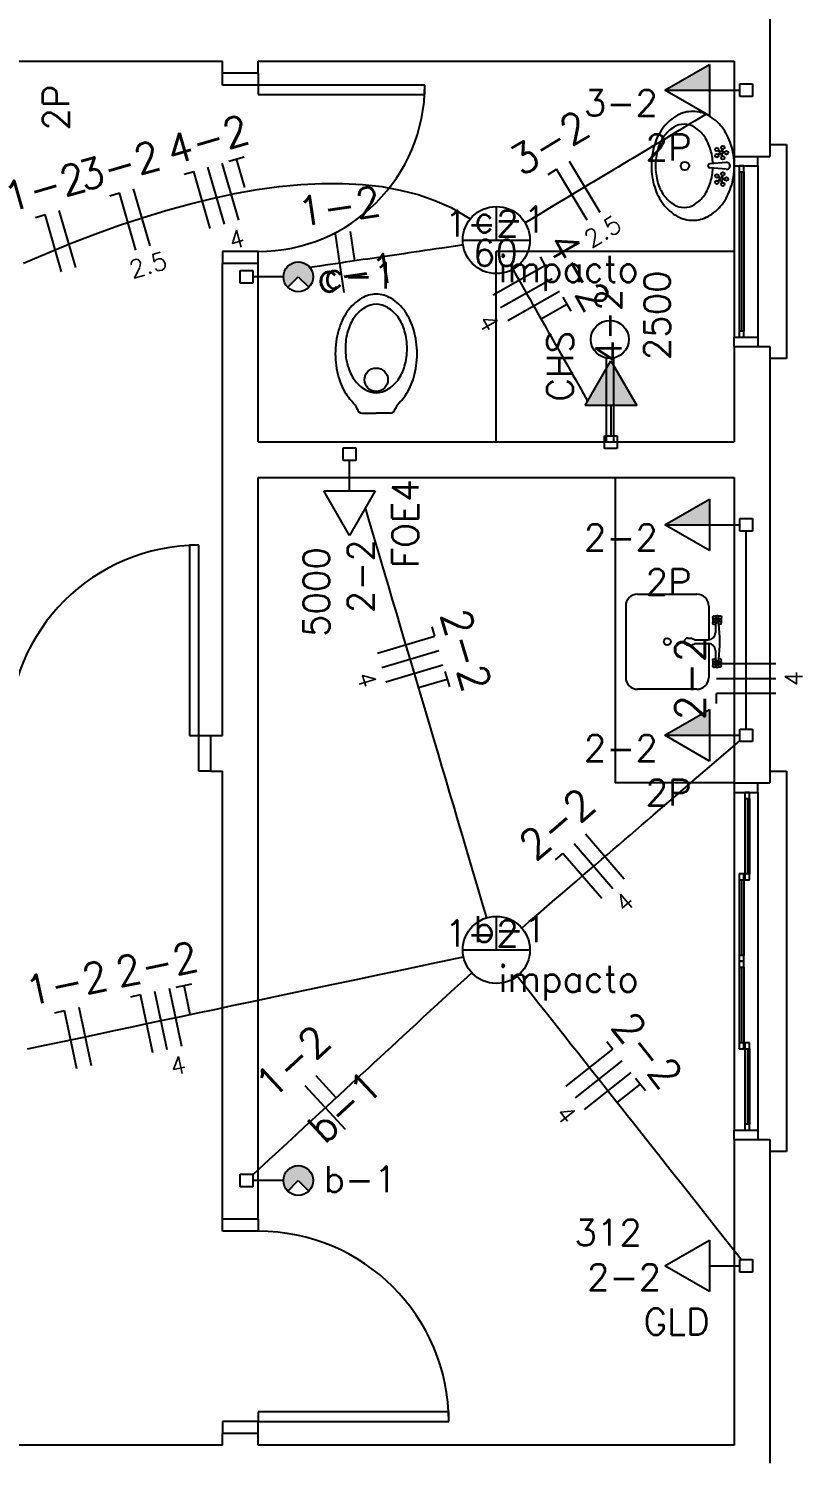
# Model space of a CAD drawing. Extents: x 241 to 398, y 106 to 179.
# Drawn here: x 369.57 to 372.83, y 120.67 to 126.68 of the extents above; entities that cross this region are included whole.
import ezdxf
from ezdxf.enums import TextEntityAlignment as Align

# ---------------------------------------------------------------- set-up
doc = ezdxf.new("R2010")
doc.units = 0
for name, color, linetype in [('ALVVISTA', 8, 'CONTINUOUS'), ('EL-CONDUTOS', 4, 'CONTINUOUS'), ('EL-FIOS', 9, 'CONTINUOUS'), ('EL-TEXTOS_FIOS', 7, 'CONTINUOUS'), ('EL-TEXTOS_PONTOS', 5, 'CONTINUOUS'), ('P-SIMBOL', 5, 'CONTINUOUS')]:
    doc.layers.add(name, color=color, linetype=linetype)
doc.styles.add('ARIAL', font='romans.shx')

msp = doc.modelspace()

# ---------------------------------------------------------------- hatches: boundary and pattern name
at = {"layer": 'P-SIMBOL'}
for points in [[(372.4356, 126.4204), (372.2481, 126.4204), (372.4356, 126.5286)], [(370.6637, 125.6796), (370.7077, 125.6356), (370.7082, 125.6356), (370.6647, 125.5911), (370.6622, 125.5931), (370.6571, 125.5996), (370.6517, 125.6096), (370.6481, 125.6176), (370.6461, 125.6276), (370.6461, 125.6421), (370.6492, 125.6561), (370.6537, 125.6671)], [(370.6637, 125.6796), (370.7077, 125.6356), (370.7082, 125.6356), (370.6647, 125.5911), (370.6622, 125.5931), (370.6571, 125.5996), (370.6517, 125.6096), (370.6481, 125.6176), (370.6461, 125.6276), (370.6461, 125.6421), (370.6492, 125.6561), (370.6537, 125.6671)], [(370.6632, 125.6789), (370.7072, 125.635), (370.7072, 125.6349), (370.7072, 125.6346), (370.7516, 125.6781), (370.7496, 125.6803), (370.7431, 125.6852), (370.7332, 125.6911), (370.7252, 125.6945), (370.7151, 125.6963), (370.7007, 125.6965), (370.6867, 125.6935), (370.6757, 125.6889), (370.6631, 125.6787)], [(370.7517, 125.6796), (370.7077, 125.6356), (370.7512, 125.5911), (370.7532, 125.5931), (370.7581, 125.5996), (370.7642, 125.6096), (370.7672, 125.6176), (370.7691, 125.6276), (370.7691, 125.6421), (370.7662, 125.6561), (370.7617, 125.6671)], [(370.7517, 125.6796), (370.7077, 125.6356), (370.7512, 125.5911), (370.7532, 125.5931), (370.7581, 125.5996), (370.7642, 125.6096), (370.7672, 125.6176), (370.7691, 125.6276), (370.7691, 125.6421), (370.7662, 125.6561), (370.7617, 125.6671)], [(372.1298, 125.0947), (372.0215, 125.2822), (371.9133, 125.0947)], [(372.4356, 124.5931), (372.2481, 124.5931), (372.4356, 124.7013)], [(372.4356, 123.7076), (372.2481, 123.7076), (372.4356, 123.8158)], [(370.6637, 121.8794), (370.7077, 121.8354), (370.7082, 121.8354), (370.6647, 121.7909), (370.6622, 121.7929), (370.6571, 121.7994), (370.6517, 121.8094), (370.6481, 121.8174), (370.6461, 121.8274), (370.6461, 121.8419), (370.6492, 121.8559), (370.6537, 121.8669)], [(370.6637, 121.8794), (370.7077, 121.8354), (370.7082, 121.8354), (370.6647, 121.7909), (370.6622, 121.7929), (370.6571, 121.7994), (370.6517, 121.8094), (370.6481, 121.8174), (370.6461, 121.8274), (370.6461, 121.8419), (370.6492, 121.8559), (370.6537, 121.8669)], [(370.6632, 121.8787), (370.7072, 121.8348), (370.7072, 121.8347), (370.7072, 121.8344), (370.7516, 121.8779), (370.7496, 121.8801), (370.7431, 121.885), (370.7332, 121.8909), (370.7252, 121.8943), (370.7151, 121.8961), (370.7007, 121.8963), (370.6867, 121.8933), (370.6757, 121.8887), (370.6631, 121.8785)], [(370.7517, 121.8794), (370.7077, 121.8354), (370.7512, 121.7909), (370.7532, 121.7929), (370.7581, 121.7994), (370.7642, 121.8094), (370.7672, 121.8174), (370.7691, 121.8274), (370.7691, 121.8419), (370.7662, 121.8559), (370.7617, 121.8669)], [(370.7517, 121.8794), (370.7077, 121.8354), (370.7512, 121.7909), (370.7532, 121.7929), (370.7581, 121.7994), (370.7642, 121.8094), (370.7672, 121.8174), (370.7691, 121.8274), (370.7691, 121.8419), (370.7662, 121.8559), (370.7617, 121.8669)]]:
    msp.add_hatch(color=256, dxfattribs=at).paths.add_polyline_path(points)

# ---------------------------------------------------------------- linework, layer by layer
at = {"layer": 'ALVVISTA'}
for p, q in [((372.6901, 127.9773), (372.6901, 126.6173)), ((372.6901, 126.6173), (372.6901, 126.1423)), ((366.8396, 126.5423), (370.3896, 126.5423)), ((370.3896, 126.4923), (370.3896, 126.5423)), ((370.5396, 126.5423), (372.5396, 126.5423)), ((370.5396, 126.4923), (370.5396, 126.5423)), ((372.5396, 126.5423), (372.5396, 126.1423)), ((370.5396, 126.4923), (370.3896, 126.4923)), ((370.3896, 126.4423), (370.3896, 126.4923)), ((370.5396, 126.4923), (370.5396, 126.4423)), ((370.5396, 126.4423), (370.3896, 126.4423)), ((371.2396, 126.4423), (370.5396, 126.4423)), ((370.5396, 126.4423), (370.5396, 126.4023)), ((370.5396, 126.4023), (371.2396, 126.4023)), ((371.2396, 126.4023), (371.2396, 126.4423)), ((372.4716, 126.1658), (372.4791, 126.1603)), ((372.4716, 126.1503), (372.4791, 126.1558)), ((372.4736, 126.1683), (372.4811, 126.1628)), ((372.4736, 126.1478), (372.4811, 126.1533)), ((372.4886, 126.1733), (372.4856, 126.1643)), ((372.4886, 126.1428), (372.4856, 126.1518)), ((372.4911, 126.1723), (372.4886, 126.1633)), ((372.4911, 126.1438), (372.4886, 126.1528)), ((372.5006, 126.1593), (372.4911, 126.1593)), ((372.5006, 126.1568), (372.4911, 126.1568)), ((372.6901, 126.1923), (372.7596, 126.1923)), ((372.7596, 126.1923), (372.7596, 125.2923)), ((372.5066, 126.1168), (372.4371, 126.1103)), ((372.5066, 126.0878), (372.4371, 126.0943)), ((372.5396, 126.1423), (372.5396, 126.1023)), ((372.5396, 126.1423), (372.6901, 126.1423)), ((372.5396, 126.1023), (372.5396, 125.3823)), ((372.5396, 126.1023), (372.6396, 126.1023)), ((372.5601, 126.1023), (372.5601, 126.0773)), ((372.5796, 126.1023), (372.5601, 126.1023)), ((372.5796, 126.0773), (372.5796, 126.1023)), ((372.6396, 126.1023), (372.6396, 126.1423)), ((372.6396, 126.1023), (372.6396, 125.3823)), ((372.4716, 126.0543), (372.4791, 126.0488)), ((372.4716, 126.0388), (372.4791, 126.0443)), ((372.4736, 126.0568), (372.4811, 126.0513)), ((372.4736, 126.0363), (372.4811, 126.0418)), ((372.4886, 126.0618), (372.4856, 126.0528)), ((372.4886, 126.0313), (372.4856, 126.0403)), ((372.4911, 126.0608), (372.4886, 126.0518)), ((372.4911, 126.0323), (372.4886, 126.0413)), ((372.5006, 126.0478), (372.4911, 126.0478)), ((372.5006, 126.0453), (372.4911, 126.0453)), ((372.5601, 126.0773), (372.5601, 125.4073)), ((372.5601, 126.0773), (372.5796, 126.0773)), ((372.5701, 126.0773), (372.5701, 125.4073)), ((372.5796, 126.0773), (372.5796, 125.4073)), ((370.5396, 125.7423), (370.3896, 125.7423)), ((370.3896, 125.7423), (370.3896, 125.6923)), ((370.5396, 125.6923), (370.5396, 125.7423)), ((372.5396, 125.7423), (371.5396, 125.7423)), ((371.5396, 124.9423), (371.5396, 125.7423)), ((370.3896, 124.8673), (370.3896, 125.6923)), ((370.5396, 125.6923), (370.3896, 125.6923)), ((370.5396, 124.9423), (370.5396, 125.6923)), ((372.5396, 125.3423), (372.5396, 125.3823)), ((372.5396, 125.3823), (372.6396, 125.3823)), ((372.5796, 125.4073), (372.5601, 125.4073)), ((372.5601, 125.4073), (372.5601, 125.3823)), ((372.5601, 125.3823), (372.5796, 125.3823)), ((372.5796, 125.3823), (372.5796, 125.4073)), ((372.6396, 125.3823), (372.6396, 125.3423)), ((372.5396, 125.3423), (372.5396, 124.9423)), ((372.5396, 125.3423), (372.6901, 125.3423)), ((372.6901, 125.3423), (372.6901, 124.8673)), ((372.0021, 125.2923), (372.0021, 124.9423)), ((372.0321, 125.2923), (372.0321, 124.9423)), ((372.7596, 125.2923), (372.6901, 125.2923)), ((370.9756, 125.0623), (371.0351, 125.0623)), ((371.0946, 125.0623), (371.0351, 125.0623)), ((370.5396, 124.9423), (372.5396, 124.9423)), ((370.3896, 123.7073), (370.3896, 124.8673)), ((372.6901, 124.8673), (372.6901, 123.5073)), ((370.5396, 123.6323), (370.5396, 124.7923)), ((370.5396, 124.7923), (372.5396, 124.7923)), ((372.0396, 124.7923), (372.0396, 123.5073)), ((372.5396, 124.7923), (372.5396, 123.5073)), ((370.2496, 124.5073), (370.2496, 123.7073)), ((370.2896, 124.5073), (370.2496, 124.5073)), ((370.2896, 123.7073), (370.2896, 124.5073)), ((372.1336, 124.3013), (372.3826, 124.3013)), ((372.0836, 124.2513), (372.0836, 123.9513)), ((372.4326, 124.2513), (372.4326, 124.1093)), ((372.4551, 124.1973), (372.4611, 124.1913)), ((372.4611, 124.1913), (372.4551, 124.1858)), ((372.4606, 124.1748), (372.4606, 124.1393)), ((372.4621, 124.2043), (372.4681, 124.1988)), ((372.4681, 124.1843), (372.4621, 124.1783)), ((372.4681, 124.1988), (372.4736, 124.2043)), ((372.4681, 124.1843), (372.4736, 124.1788)), ((372.4751, 124.1913), (372.4811, 124.1978)), ((372.4751, 124.1913), (372.4806, 124.1858)), ((372.3451, 124.1168), (372.3601, 124.1168)), ((372.3601, 124.1168), (372.3751, 124.1093)), ((372.3751, 124.1093), (372.4306, 124.1093)), ((372.3451, 124.0868), (372.3601, 124.0868)), ((372.3601, 124.0868), (372.3751, 124.0943)), ((372.3751, 124.0943), (372.4306, 124.0943)), ((372.4326, 124.0943), (372.4326, 123.9513)), ((372.4606, 124.0643), (372.4606, 124.0283)), ((372.4551, 124.0173), (372.4606, 124.0113)), ((372.4606, 124.0113), (372.4551, 124.0058)), ((372.4621, 124.0243), (372.4681, 124.0188)), ((372.4681, 124.0043), (372.4621, 123.9983)), ((372.4681, 124.0188), (372.4736, 124.0243)), ((372.4681, 124.0043), (372.4736, 123.9988)), ((372.4751, 124.0113), (372.4811, 124.0178)), ((372.4751, 124.0113), (372.4806, 124.0058)), ((372.3826, 123.9013), (372.1336, 123.9013)), ((370.2496, 123.7073), (370.2896, 123.7073)), ((370.2896, 123.5573), (370.2896, 123.7073)), ((370.2896, 123.7073), (370.3396, 123.7073)), ((370.3396, 123.5573), (370.3396, 123.7073)), ((370.3396, 123.7073), (370.3896, 123.7073)), ((370.5396, 121.6723), (370.5396, 123.6323)), ((370.3396, 123.5573), (370.2896, 123.5573)), ((370.3396, 123.5573), (370.3896, 123.5573)), ((370.3896, 121.6723), (370.3896, 123.5573)), ((372.5396, 123.5073), (372.0396, 123.5073)), ((372.5396, 123.5073), (372.6901, 123.5073)), ((372.5396, 123.5073), (372.5396, 123.4673)), ((372.6396, 123.4673), (372.6396, 123.5073)), ((372.6901, 123.5573), (372.7596, 123.5573)), ((372.7596, 123.5573), (372.7596, 121.9573)), ((372.5396, 123.4673), (372.5396, 122.0473)), ((372.5396, 123.4673), (372.6396, 123.4673)), ((372.5851, 123.4673), (372.5851, 123.4423)), ((372.6046, 123.4673), (372.5851, 123.4673)), ((372.5851, 123.4423), (372.5851, 123.1248)), ((372.5851, 123.4423), (372.6046, 123.4423)), ((372.5951, 123.4423), (372.5951, 123.1248)), ((372.6046, 123.4423), (372.6046, 123.4673)), ((372.6046, 123.4423), (372.6046, 123.1248)), ((372.6396, 123.4673), (372.6396, 122.0473)), ((372.5601, 123.1248), (372.5601, 123.0998)), ((372.5796, 123.1248), (372.5601, 123.1248)), ((372.5601, 123.0998), (372.5601, 122.7823)), ((372.5601, 123.0998), (372.5796, 123.0998)), ((372.5701, 123.0998), (372.5701, 122.7823)), ((372.5796, 123.0998), (372.5796, 123.1248)), ((372.5796, 123.0998), (372.5796, 122.7823)), ((372.6046, 123.1248), (372.5851, 123.1248)), ((372.5851, 123.1248), (372.5851, 123.0998)), ((372.5851, 123.0998), (372.6046, 123.0998)), ((372.6046, 123.0998), (372.6046, 123.1248)), ((372.5796, 122.7823), (372.5601, 122.7823)), ((372.5601, 122.7823), (372.5601, 122.7573)), ((372.5796, 122.7573), (372.5796, 122.7823)), ((372.5601, 122.7573), (372.5796, 122.7573)), ((372.5601, 122.7573), (372.5601, 122.7323)), ((372.5796, 122.7573), (372.5601, 122.7573)), ((372.5601, 122.7323), (372.5601, 122.4148)), ((372.5601, 122.7323), (372.5796, 122.7323)), ((372.5701, 122.7323), (372.5701, 122.4148)), ((372.5796, 122.7323), (372.5796, 122.7573)), ((372.5796, 122.7323), (372.5796, 122.4148)), ((372.5796, 122.4148), (372.5601, 122.4148)), ((372.5601, 122.4148), (372.5601, 122.3898)), ((372.5601, 122.3898), (372.5796, 122.3898)), ((372.5796, 122.3898), (372.5796, 122.4148)), ((372.5851, 122.4148), (372.5851, 122.3898)), ((372.6046, 122.4148), (372.5851, 122.4148)), ((372.5851, 122.3898), (372.5851, 122.0723)), ((372.5851, 122.3898), (372.6046, 122.3898)), ((372.5951, 122.3898), (372.5951, 122.0723)), ((372.6046, 122.3898), (372.6046, 122.4148)), ((372.6046, 122.3898), (372.6046, 122.0723)), ((372.6046, 122.0723), (372.5851, 122.0723)), ((372.5851, 122.0723), (372.5851, 122.0473)), ((372.6046, 122.0473), (372.6046, 122.0723)), ((372.5396, 122.0473), (372.6396, 122.0473)), ((372.5396, 122.0073), (372.5396, 122.0473)), ((372.5396, 122.0073), (372.5396, 120.7223)), ((372.5396, 122.0073), (372.6901, 122.0073)), ((372.5851, 122.0473), (372.6046, 122.0473)), ((372.6396, 122.0473), (372.6396, 122.0073)), ((372.6901, 122.0073), (372.6901, 120.6473)), ((372.7596, 121.9573), (372.6901, 121.9573)), ((370.5396, 121.6723), (370.3896, 121.6723)), ((370.3896, 121.6223), (370.3896, 121.6723)), ((370.5396, 121.6723), (370.5396, 121.6223)), ((370.5396, 121.6223), (370.3896, 121.6223)), ((371.3396, 120.8623), (370.5396, 120.8623)), ((370.5396, 120.8623), (370.5396, 120.8223)), ((371.3396, 120.8223), (371.3396, 120.8623)), ((370.5396, 120.8223), (370.3896, 120.8223)), ((370.3896, 120.8223), (370.3896, 120.7723)), ((370.5396, 120.8223), (371.3396, 120.8223)), ((370.5396, 120.7723), (370.5396, 120.8223)), ((370.5396, 120.7723), (370.3896, 120.7723)), ((370.3896, 120.7223), (370.3896, 120.7723)), ((370.5396, 120.7223), (370.5396, 120.7723)), ((370.3896, 120.7223), (366.8396, 120.7223)), ((372.5396, 120.7223), (370.5396, 120.7223))]:
    msp.add_line(p, q, dxfattribs=at)
for centre, radius in [((372.4666, 126.1713), 0.00738), ((372.4666, 126.1448), 0.00738), ((372.4851, 126.1578), 0.00633), ((372.4921, 126.1798), 0.00738), ((372.4921, 126.1363), 0.00738), ((372.5076, 126.1578), 0.00738), ((372.3326, 126.1023), 0.0175), ((372.4666, 126.0598), 0.00738), ((372.4666, 126.0333), 0.00738), ((372.4851, 126.0468), 0.00633), ((372.4921, 126.0683), 0.00738), ((372.4921, 126.0248), 0.00738), ((372.5076, 126.0468), 0.00738), ((372.0171, 125.3723), 0.08), ((371.0351, 125.2028), 0.0493), ((372.4561, 124.2033), 0.0062), ((372.4561, 124.1793), 0.0062), ((372.4681, 124.1913), 0.00507), ((372.4796, 124.1798), 0.0062), ((372.4801, 124.2038), 0.0062), ((372.2586, 124.1013), 0.0143), ((372.4561, 124.0233), 0.0062), ((372.4561, 123.9993), 0.0062), ((372.4676, 124.0113), 0.00507), ((372.4796, 124.0238), 0.0062), ((372.4796, 123.9998), 0.0062)]:
    msp.add_circle(centre, radius, dxfattribs=at)
for centre, radius, start, end in [((370.5396, 126.4423), 0.7, 270, 0), ((372.3656, 126.1973), 0.1339, 90, 118.5825), ((372.3656, 126.1973), 0.1339, 61.4175, 90), ((372.4301, 126.1218), 0.2355, 142.75522, 162.51997), ((372.3906, 126.1518), 0.1861, 118.5825, 142.75522), ((372.3556, 126.1493), 0.1351, 121.03453, 145.45543), ((372.3291, 126.1928), 0.0845, 90, 121.03453), ((372.3291, 126.1928), 0.0845, 58.96547, 90), ((372.3031, 126.1493), 0.1351, 34.54458, 58.96547), ((372.3406, 126.1518), 0.1861, 37.24478, 61.4175), ((372.3011, 126.1218), 0.2355, 17.48004, 37.24478), ((372.3966, 126.1208), 0.1854, 145.45543, 164.0842), ((372.2616, 126.1208), 0.1854, 15.91581, 34.54458), ((372.4921, 126.1023), 0.3004, 162.51997, 180), ((372.4621, 126.1023), 0.2533, 164.0842, 180), ((372.1966, 126.1023), 0.2533, 2.10218, 15.91581), ((372.2396, 126.1023), 0.3004, 0, 17.48004), ((372.4921, 126.1023), 0.3004, 180, 197.48004), ((372.4621, 126.1023), 0.2533, 180, 195.9158), ((372.4376, 126.1023), 0.00813, 95.42869, 264.73569), ((372.1966, 126.1023), 0.2533, 344.0842, 357.89783), ((372.5076, 126.1023), 0.0148, 264.41656, 95.89136), ((372.2396, 126.1023), 0.3004, 342.51996, 0), ((372.3966, 126.0838), 0.1854, 195.9158, 214.54457), ((372.2616, 126.0838), 0.1854, 325.45544, 344.0842), ((372.4301, 126.0828), 0.2355, 197.48004, 217.24481), ((372.3556, 126.0553), 0.1351, 214.54457, 238.96549), ((372.3031, 126.0553), 0.1351, 301.03455, 325.45544), ((372.3011, 126.0828), 0.2355, 322.75525, 342.51996), ((372.3906, 126.0528), 0.1861, 217.24481, 241.41751), ((372.3291, 126.0118), 0.0845, 238.96549, 270), ((372.3291, 126.0118), 0.0845, 270, 301.03455), ((372.3406, 126.0528), 0.1861, 298.58249, 322.75525), ((372.3656, 126.0073), 0.1339, 241.41751, 270), ((372.3656, 126.0073), 0.1339, 270, 298.58249), ((371.0726, 125.3798), 0.1931, 121.03453, 145.45543), ((371.0351, 125.4418), 0.1207, 90, 121.03453), ((371.0351, 125.4418), 0.1207, 58.96547, 90), ((370.9976, 125.3798), 0.1931, 34.54458, 58.96547), ((371.1316, 125.3388), 0.2648, 145.45543, 164.0842), ((371.0616, 125.3828), 0.1445, 120.646, 145.04204), ((371.0351, 125.4278), 0.0924, 90, 120.646), ((371.0351, 125.4278), 0.0924, 59.354, 90), ((371.0086, 125.3828), 0.1445, 34.95798, 59.354), ((370.9386, 125.3388), 0.2648, 15.91581, 34.54458), ((371.1036, 125.3533), 0.1957, 145.04204, 163.84988), ((370.9666, 125.3533), 0.1957, 16.15011, 34.95798), ((371.2251, 125.3123), 0.3619, 164.0842, 180), ((371.1701, 125.3343), 0.2648, 163.84988, 180), ((370.9001, 125.3343), 0.2648, 0, 16.15011), ((370.8451, 125.3123), 0.3619, 0, 15.91581), ((371.2251, 125.3123), 0.3619, 180, 195.9158), ((371.1701, 125.3343), 0.2648, 180, 196.15013), ((370.9001, 125.3343), 0.2648, 343.84988, 0), ((370.8451, 125.3123), 0.3619, 344.0842, 0), ((371.1036, 125.3148), 0.1957, 196.15013, 214.95798), ((370.9666, 125.3148), 0.1957, 325.04202, 343.84988), ((371.1316, 125.2858), 0.2648, 195.9158, 214.54457), ((371.0616, 125.2858), 0.1445, 214.95798, 239.354), ((371.0086, 125.2858), 0.1445, 300.646, 325.04202), ((370.9386, 125.2858), 0.2648, 325.45544, 344.0842), ((371.0726, 125.2448), 0.1931, 214.54457, 223.89964), ((371.0351, 125.2408), 0.0924, 239.354, 270), ((371.0351, 125.2408), 0.0924, 270, 300.646), ((370.9976, 125.2448), 0.1931, 316.43506, 325.45544), ((370.8176, 125.0043), 0.1576, 27.89368, 42.68741), ((370.9756, 125.0823), 0.02, 186.21104, 270), ((371.0946, 125.0823), 0.02, 270, 353.789), ((371.2526, 125.0043), 0.1576, 137.31259, 152.10634), ((370.2896, 123.7073), 0.8, 90, 180), ((372.1336, 124.2513), 0.05, 90, 180), ((372.3826, 124.2513), 0.05, 0, 90), ((372.4651, 124.1913), 0.0156, 151.28233, 208.71767), ((372.4681, 124.1868), 0.0229, 71.72559, 109.7467), ((371.8456, 124.1018), 0.6339, 353.3446, 6.65547), ((372.4711, 124.1918), 0.0153, 329.57178, 30.42821), ((372.3451, 124.1018), 0.015, 90, 270), ((372.4306, 124.1393), 0.03, 270, 0), ((372.4306, 124.0643), 0.03, 0, 90), ((372.4651, 124.0113), 0.0156, 151.28233, 208.71767), ((372.4676, 124.0123), 0.0188, 245.24622, 293.3183), ((372.4711, 124.0118), 0.0153, 329.57178, 30.42821), ((372.1336, 123.9513), 0.05, 180, 270), ((372.3826, 123.9513), 0.05, 270, 0), ((370.5396, 120.8223), 0.8, 0, 90)]:
    msp.add_arc(centre, radius, start, end, dxfattribs=at)
at = {"layer": 'EL-CONDUTOS', "linetype": 'Continuous'}
for points in [[(372.4224, 126.3198), (372.3754, 126.2915), (372.3466, 126.2742), (372.3191, 126.2577), (372.2928, 126.2419), (372.2676, 126.2268), (372.2433, 126.2122), (372.22, 126.1982), (372.1974, 126.1846), (372.1754, 126.1715), (372.1541, 126.1587), (372.1332, 126.1461), (372.1126, 126.1338), (372.0923, 126.1216), (372.0721, 126.1095), (372.052, 126.0974), (372.0318, 126.0853), (372.0114, 126.0731), (371.9908, 126.0607), (371.9697, 126.048), (371.9482, 126.0351), (371.9261, 126.0218), (371.9033, 126.0081), (371.8797, 125.994), (371.8551, 125.9792), (371.8296, 125.9639), (371.8029, 125.9479), (371.775, 125.9312), (371.7458, 125.9136), (371.7151, 125.8952), (371.6612, 125.8629)], [(369.5532, 125.6927), (369.6527, 125.7358), (369.7525, 125.7768), (369.8523, 125.8153), (369.952, 125.8512), (370.0514, 125.8844), (370.1502, 125.9146), (370.2482, 125.9417), (370.3452, 125.9655), (370.4409, 125.9858), (370.5352, 126.0024), (370.6278, 126.0151), (370.7185, 126.0238), (370.8072, 126.0284), (370.8934, 126.0285), (370.9771, 126.024), (371.0581, 126.0148), (371.136, 126.0006), (371.2108, 125.9813), (371.2821, 125.9567), (371.3497, 125.9266), (371.4303, 125.879)], [(371.4004, 125.7696), (371.3679, 125.7648), (371.3397, 125.7607), (371.3127, 125.7567), (371.2869, 125.7529), (371.2621, 125.7493), (371.2383, 125.7458), (371.2154, 125.7424), (371.1933, 125.7391), (371.172, 125.736), (371.1512, 125.7329), (371.1311, 125.73), (371.1114, 125.7271), (371.0922, 125.7242), (371.0733, 125.7215), (371.0546, 125.7187), (371.0361, 125.716), (371.0178, 125.7133), (370.9994, 125.7106), (370.9809, 125.7079), (370.9623, 125.7051), (370.9435, 125.7024), (370.9243, 125.6995), (370.9048, 125.6967), (370.8848, 125.6937), (370.8643, 125.6907), (370.8431, 125.6876), (370.8212, 125.6844), (370.7986, 125.681), (370.775, 125.6776), (370.7564, 125.6747)], [(371.6097, 125.6673), (371.6197, 125.6496), (371.6332, 125.6258), (371.6461, 125.6031), (371.6584, 125.5813), (371.6702, 125.5605), (371.6815, 125.5405), (371.6924, 125.5213), (371.7029, 125.5028), (371.713, 125.4849), (371.7229, 125.4676), (371.7324, 125.4507), (371.7417, 125.4342), (371.7509, 125.4181), (371.7599, 125.4022), (371.7688, 125.3865), (371.7776, 125.3709), (371.7864, 125.3553), (371.7953, 125.3396), (371.8042, 125.3239), (371.8133, 125.3079), (371.8224, 125.2917), (371.8318, 125.2751), (371.8415, 125.2581), (371.8514, 125.2407), (371.8616, 125.2226), (371.8722, 125.2039), (371.8832, 125.1845), (371.8946, 125.1643), (371.9065, 125.1432), (371.9238, 125.1129)], [(371.5, 122.9406), (371.485, 122.9912), (371.4613, 123.0715), (371.4389, 123.1472), (371.4177, 123.2187), (371.3977, 123.2863), (371.3788, 123.3503), (371.3608, 123.4111), (371.3436, 123.469), (371.3273, 123.5243), (371.3115, 123.5774), (371.2964, 123.6287), (371.2817, 123.6784), (371.2673, 123.7269), (371.2532, 123.7745), (371.2392, 123.8216), (371.2254, 123.8685), (371.2114, 123.9156), (371.1973, 123.9632), (371.183, 124.0116), (371.1683, 124.0611), (371.1532, 124.1122), (371.1376, 124.1651), (371.1213, 124.2201), (371.1042, 124.2777), (371.0863, 124.3382), (371.0675, 124.4018), (371.0476, 124.469), (371.0266, 124.54), (371.0043, 124.6152), (370.9898, 124.664)], [(372.5901, 123.7341), (372.5901, 123.7879), (372.5901, 123.8231), (372.5901, 123.8563), (372.5901, 123.8875), (372.5901, 123.917), (372.5901, 123.9449), (372.5901, 123.9714), (372.5901, 123.9965), (372.5901, 124.0206), (372.5901, 124.0437), (372.5901, 124.0659), (372.5901, 124.0876), (372.5901, 124.1088), (372.5901, 124.1296), (372.5901, 124.1503), (372.5901, 124.171), (372.5901, 124.1918), (372.5901, 124.213), (372.5901, 124.2347), (372.5901, 124.2569), (372.5901, 124.28), (372.5901, 124.3041), (372.5901, 124.3293), (372.5901, 124.3557), (372.5901, 124.3836), (372.5901, 124.4131), (372.5901, 124.4443), (372.5901, 124.4775), (372.5901, 124.5128), (372.5901, 124.5666)], [(371.6472, 122.8973), (371.6786, 122.9242), (371.7165, 122.9568), (371.7523, 122.9875), (371.7861, 123.0166), (371.8181, 123.0441), (371.8486, 123.0703), (371.8776, 123.0952), (371.9053, 123.119), (371.9319, 123.1419), (371.9576, 123.164), (371.9826, 123.1855), (372.007, 123.2064), (372.0309, 123.227), (372.0546, 123.2474), (372.0783, 123.2677), (372.102, 123.2881), (372.126, 123.3087), (372.1504, 123.3297), (372.1754, 123.3512), (372.2012, 123.3734), (372.228, 123.3964), (372.2559, 123.4203), (372.285, 123.4454), (372.3156, 123.4717), (372.3478, 123.4994), (372.3819, 123.5286), (372.4179, 123.5595), (372.456, 123.5923), (372.4964, 123.6271), (372.5636, 123.6847)], [(369.5695, 122.3892), (369.649, 122.406), (369.7252, 122.4221), (369.7989, 122.4376), (369.8704, 122.4527), (369.9403, 122.4675), (370.0092, 122.482), (370.0775, 122.4965), (370.1459, 122.5109), (370.2147, 122.5254), (370.2847, 122.5402), (370.3562, 122.5553), (370.4298, 122.5708), (370.5061, 122.5869), (370.5855, 122.6037), (370.6687, 122.6213), (370.756, 122.6397), (370.8482, 122.6591), (370.9456, 122.6797), (371.0488, 122.7015), (371.1584, 122.7246), (371.2748, 122.7492), (371.4019, 122.776)], [(371.4364, 122.7094), (371.4016, 122.6773), (371.3638, 122.6423), (371.328, 122.6093), (371.2942, 122.5781), (371.2621, 122.5485), (371.2317, 122.5204), (371.2027, 122.4936), (371.175, 122.468), (371.1483, 122.4434), (371.1226, 122.4196), (371.0977, 122.3966), (371.0733, 122.3741), (371.0493, 122.352), (371.0256, 122.3301), (371.002, 122.3082), (370.9783, 122.2863), (370.9543, 122.2642), (370.9299, 122.2416), (370.9048, 122.2185), (370.879, 122.1947), (370.8523, 122.17), (370.8244, 122.1442), (370.7952, 122.1173), (370.7646, 122.089), (370.7324, 122.0593), (370.6984, 122.0278), (370.6624, 121.9946), (370.6243, 121.9594), (370.5838, 121.922), (370.5166, 121.8601)], [(372.569, 121.5033), (372.5426, 121.5369), (372.498, 121.5934), (372.456, 121.6465), (372.4165, 121.6965), (372.3793, 121.7435), (372.3442, 121.7879), (372.311, 121.8299), (372.2795, 121.8698), (372.2496, 121.9077), (372.221, 121.9438), (372.1935, 121.9786), (372.167, 122.0121), (372.1413, 122.0446), (372.1162, 122.0764), (372.0914, 122.1077), (372.0669, 122.1388), (372.0424, 122.1698), (372.0176, 122.201), (371.9926, 122.2328), (371.967, 122.2652), (371.9406, 122.2985), (371.9133, 122.3331), (371.8849, 122.369), (371.8551, 122.4067), (371.8239, 122.4462), (371.7909, 122.4879), (371.7561, 122.5319), (371.7192, 122.5786), (371.6801, 122.6282), (371.6277, 122.6944)]]:
    msp.add_lwpolyline(points, dxfattribs=at)
at = {"layer": 'EL-FIOS'}
for p, q in [((370.3978, 125.8565), (370.3279, 126.0965)), ((370.4578, 125.8739), (370.388, 126.114)), ((370.416, 126.1221), (370.48, 126.1408)), ((370.4829, 126.0114), (370.448, 126.1314)), ((371.7578, 126.0666), (371.7935, 126.0881)), ((371.9222, 125.8737), (371.7935, 126.0881)), ((371.9758, 125.9059), (371.8471, 126.1202)), ((370.2279, 126.0674), (370.2679, 126.0791)), ((370.3378, 125.839), (370.2679, 126.0791)), ((369.9155, 125.9766), (369.9555, 125.9882)), ((370.0253, 125.7481), (369.9555, 125.9882)), ((370.0853, 125.7656), (370.0155, 126.0057)), ((369.7729, 125.6747), (369.703, 125.9148)), ((369.603, 125.8857), (369.643, 125.8973)), ((369.7128, 125.6573), (369.643, 125.8973)), ((370.901, 125.5698), (370.8646, 125.8171)), ((370.9446, 125.7026), (370.9264, 125.8262)), ((371.5266, 125.5605), (371.7441, 125.6837)), ((371.7236, 125.72), (371.7441, 125.6837)), ((371.5574, 125.5061), (371.7749, 125.6293)), ((371.5882, 125.4517), (371.8057, 125.5749)), ((371.8201, 125.5495), (371.8529, 125.4915)), ((371.7277, 125.4589), (371.8365, 125.5205)), ((371.2683, 124.1638), (371.2802, 124.1239)), ((371.0404, 124.0529), (371.2802, 124.1239)), ((371.0582, 123.993), (371.2979, 124.064)), ((371.0759, 123.9331), (371.3156, 124.004)), ((372.7151, 124.0082), (372.4651, 124.0082)), ((371.2135, 123.9086), (371.3334, 123.9441)), ((371.3239, 123.9761), (371.3428, 123.9121)), ((372.7151, 123.9457), (372.4651, 123.9457)), ((372.7151, 123.8832), (372.4651, 123.8832)), ((372.4651, 123.8416), (372.4651, 123.8832)), ((372.0777, 123.1024), (371.9148, 123.292)), ((371.7884, 123.1834), (371.82, 123.2105)), ((371.9829, 123.0209), (371.82, 123.2105)), ((372.0303, 123.0617), (371.8674, 123.2513)), ((370.1948, 122.649), (370.2601, 122.6628)), ((370.0032, 122.6085), (370.044, 122.6172)), ((370.0956, 122.3725), (370.044, 122.6172)), ((370.1568, 122.3855), (370.1051, 122.6301)), ((370.2179, 122.3984), (370.1663, 122.643)), ((370.2533, 122.5336), (370.2274, 122.6559)), ((369.6848, 122.5413), (369.7256, 122.5499)), ((369.7772, 122.3053), (369.7256, 122.5499)), ((369.8384, 122.3182), (369.7868, 122.5629)), ((372.0038, 122.4202), (372.0296, 122.3875)), ((371.8335, 122.2325), (372.0296, 122.3875)), ((371.8723, 122.1834), (372.0684, 122.3385)), ((370.8671, 122.1837), (370.7823, 122.2755)), ((371.911, 122.1344), (372.1071, 122.2894)), ((372.0478, 122.1629), (372.1459, 122.2404)), ((372.1252, 122.2665), (372.1666, 122.2142)), ((370.906, 122.0494), (370.7364, 122.2331))]:
    msp.add_line(p, q, dxfattribs=at)
at = {"layer": 'P-SIMBOL'}
for p, q in [((372.2481, 126.4204), (372.4356, 126.5286)), ((372.4356, 126.5286), (372.4356, 126.3121)), ((372.5636, 126.4469), (372.6166, 126.4469)), ((372.5636, 126.3939), (372.5636, 126.4469)), ((372.6166, 126.4469), (372.6166, 126.3939)), ((372.4356, 126.3121), (372.2481, 126.4204)), ((372.2481, 126.4204), (372.4356, 126.4204)), ((372.4356, 126.4204), (372.5636, 126.4204)), ((372.6166, 126.3939), (372.5636, 126.3939)), ((371.5401, 125.7902), (371.5401, 125.9314)), ((371.3989, 125.7902), (371.6814, 125.7902)), ((370.4636, 125.6622), (370.5166, 125.6622)), ((370.4636, 125.6092), (370.4636, 125.6622)), ((370.5166, 125.6092), (370.4636, 125.6092)), ((370.5166, 125.6622), (370.5166, 125.6092)), ((370.6452, 125.6357), (370.5166, 125.6357)), ((370.6631, 125.5915), (370.7077, 125.6357)), ((370.7077, 125.6357), (370.7516, 125.5915)), ((371.9133, 125.0947), (372.0215, 125.2822)), ((372.0215, 125.2822), (372.1298, 125.0947)), ((372.1298, 125.0947), (371.9133, 125.0947)), ((372.0215, 125.0947), (372.0215, 124.9667)), ((371.995, 124.9137), (371.995, 124.9667)), ((371.995, 124.9667), (372.048, 124.9667)), ((372.048, 124.9667), (372.048, 124.9137)), ((370.8964, 124.8637), (370.8964, 124.9167)), ((370.8964, 124.9167), (370.9494, 124.9167)), ((370.9494, 124.9167), (370.9494, 124.8637)), ((372.048, 124.9137), (371.995, 124.9137)), ((370.9494, 124.8637), (370.8964, 124.8637)), ((370.9229, 124.7357), (370.9229, 124.8637)), ((370.8147, 124.7357), (371.0312, 124.7357)), ((370.9229, 124.5482), (370.8147, 124.7357)), ((371.0312, 124.7357), (370.9229, 124.5482)), ((372.2481, 124.5931), (372.4356, 124.7013)), ((372.4356, 124.7013), (372.4356, 124.4848)), ((372.4356, 124.4848), (372.2481, 124.5931)), ((372.2481, 124.5931), (372.4356, 124.5931)), ((372.4356, 124.5931), (372.5636, 124.5931)), ((372.5636, 124.6196), (372.6166, 124.6196)), ((372.5636, 124.5666), (372.5636, 124.6196)), ((372.6166, 124.6196), (372.6166, 124.5666)), ((372.6166, 124.5666), (372.5636, 124.5666)), ((372.2481, 123.7076), (372.4356, 123.8158)), ((372.4356, 123.8158), (372.4356, 123.5993)), ((372.4356, 123.5993), (372.2481, 123.7076)), ((372.2481, 123.7076), (372.4356, 123.7076)), ((372.4356, 123.7076), (372.5636, 123.7076)), ((372.5636, 123.7341), (372.6166, 123.7341)), ((372.5636, 123.6811), (372.5636, 123.7341)), ((372.6166, 123.6811), (372.5636, 123.6811)), ((372.6166, 123.7341), (372.6166, 123.6811)), ((371.5401, 122.8052), (371.5401, 122.9464)), ((371.3989, 122.8052), (371.6814, 122.8052)), ((370.4636, 121.809), (370.4636, 121.862)), ((370.4636, 121.862), (370.5166, 121.862)), ((370.5166, 121.862), (370.5166, 121.809)), ((370.6452, 121.8355), (370.5166, 121.8355)), ((370.6631, 121.7913), (370.7077, 121.8355)), ((370.7077, 121.8355), (370.7516, 121.7913)), ((370.5166, 121.809), (370.4636, 121.809)), ((372.2481, 121.4768), (372.4356, 121.585)), ((372.4356, 121.585), (372.4356, 121.3685)), ((372.4356, 121.3685), (372.2481, 121.4768)), ((372.4356, 121.4768), (372.5636, 121.4768)), ((372.5636, 121.4503), (372.5636, 121.5033)), ((372.5636, 121.5033), (372.6166, 121.5033)), ((372.6166, 121.5033), (372.6166, 121.4503)), ((372.6166, 121.4503), (372.5636, 121.4503))]:
    msp.add_line(p, q, dxfattribs=at)
for centre, radius in [((371.5401, 125.7902), 0.1412), ((370.7077, 125.6357), 0.0625), ((371.5401, 122.8052), 0.1412), ((370.7077, 121.8355), 0.0625)]:
    msp.add_circle(centre, radius, dxfattribs=at)

# ---------------------------------------------------------------- texts
at = {"layer": 'EL-TEXTOS_FIOS', "style": 'ARIAL'}
for s, height, rotation, p in [('4-2', 0.12355, 16.217, (370.3442, 126.1527)), ('3-2', 0.12355, 30.972, (371.7949, 126.1465)), ('3-2', 0.12355, 16.217, (369.9717, 126.0444)), ('1-2', 0.12355, 16.217, (369.6592, 125.9535)), ('1-2', 0.12355, 8.372, (370.8883, 125.8706)), ('2.5', 0.07413, 30.972, (372.0062, 125.7944)), ('4', 0.0741, 16.217, (370.4588, 125.7584)), ('4-2', 0.12355, 299.52499, (371.8333, 125.6265)), ('2.5', 0.07413, 16.217, (370.0864, 125.6501)), ('c-1', 0.12355, 8.372, (370.961, 125.5911)), ('4', 0.0741, 299.52499, (371.476, 125.4241)), ('2-2', 0.12355, 286.48999, (371.3541, 124.048)), ('2-2', 0.12355, 90, (372.4157, 123.9457)), ('4', 0.0741, 286.48999, (370.9604, 123.9315)), ('4', 0.0741, 90, (372.8263, 123.9457)), ('2-2', 0.12355, 40.677, (371.8352, 123.2887)), ('4', 0.0741, 40.677, (372.1028, 122.9773)), ('2-2', 0.12355, 11.92, (370.1255, 122.6849)), ('1-2', 0.12355, 11.92, (369.746, 122.6048)), ('2-2', 0.12355, 308.324, (372.1265, 122.3446)), ('1-2', 0.12355, 42.723, (370.7258, 122.2906)), ('4', 0.0741, 11.92, (370.2103, 122.2831)), ('b-1', 0.12355, 42.723, (370.9436, 122.1009)), ('4', 0.0741, 308.324, (371.8044, 122.09))]:
    msp.add_text(s, height=height, rotation=rotation, dxfattribs=at).set_placement(p, align=Align.CENTER)
at = {"layer": 'EL-TEXTOS_PONTOS', "style": 'ARIAL'}
for s, p in [('2P', (369.7441, 126.3475)), ('2500', (372.2706, 125.4736)), ('4-2', (372.0667, 125.4301)), ('CHS', (371.8627, 125.2596)), ('FOE4', (371.2126, 124.5975)), ('5000', (370.8381, 124.3099)), ('2-2', (371.0253, 124.3768))]:
    msp.add_text(s, height=0.11, rotation=90, dxfattribs=at).set_placement(p, align=Align.CENTER)
for s, p in [('3-2', (372.0634, 126.3123)), ('2P', (372.264, 126.125)), ('1-2', (371.4785, 125.8051)), ('c-1', (371.5969, 125.8225)), ('60', (371.536, 125.6815)), ('impacto', (371.8437, 125.6136)), ('2-2', (372.0634, 124.485)), ('2P', (372.264, 124.2977)), ('2-2', (372.0634, 123.5995)), ('2P', (372.264, 123.4122)), ('1-2', (371.4785, 122.8201)), ('b-1', (371.5969, 122.8375)), ('impacto', (371.8437, 122.6286)), ('312', (372.0099, 121.5616)), ('2-2', (372.0768, 121.3744)), ('GLD', (372.2975, 121.1871))]:
    msp.add_text(s, height=0.11, dxfattribs=at).set_placement(p, align=Align.CENTER)
for s, p in [('c-1', (370.8142, 125.5865)), ('b-1', (370.8142, 121.7863))]:
    msp.add_text(s, height=0.11, dxfattribs=at).set_placement(p)

doc.saveas('drawing.dxf')
